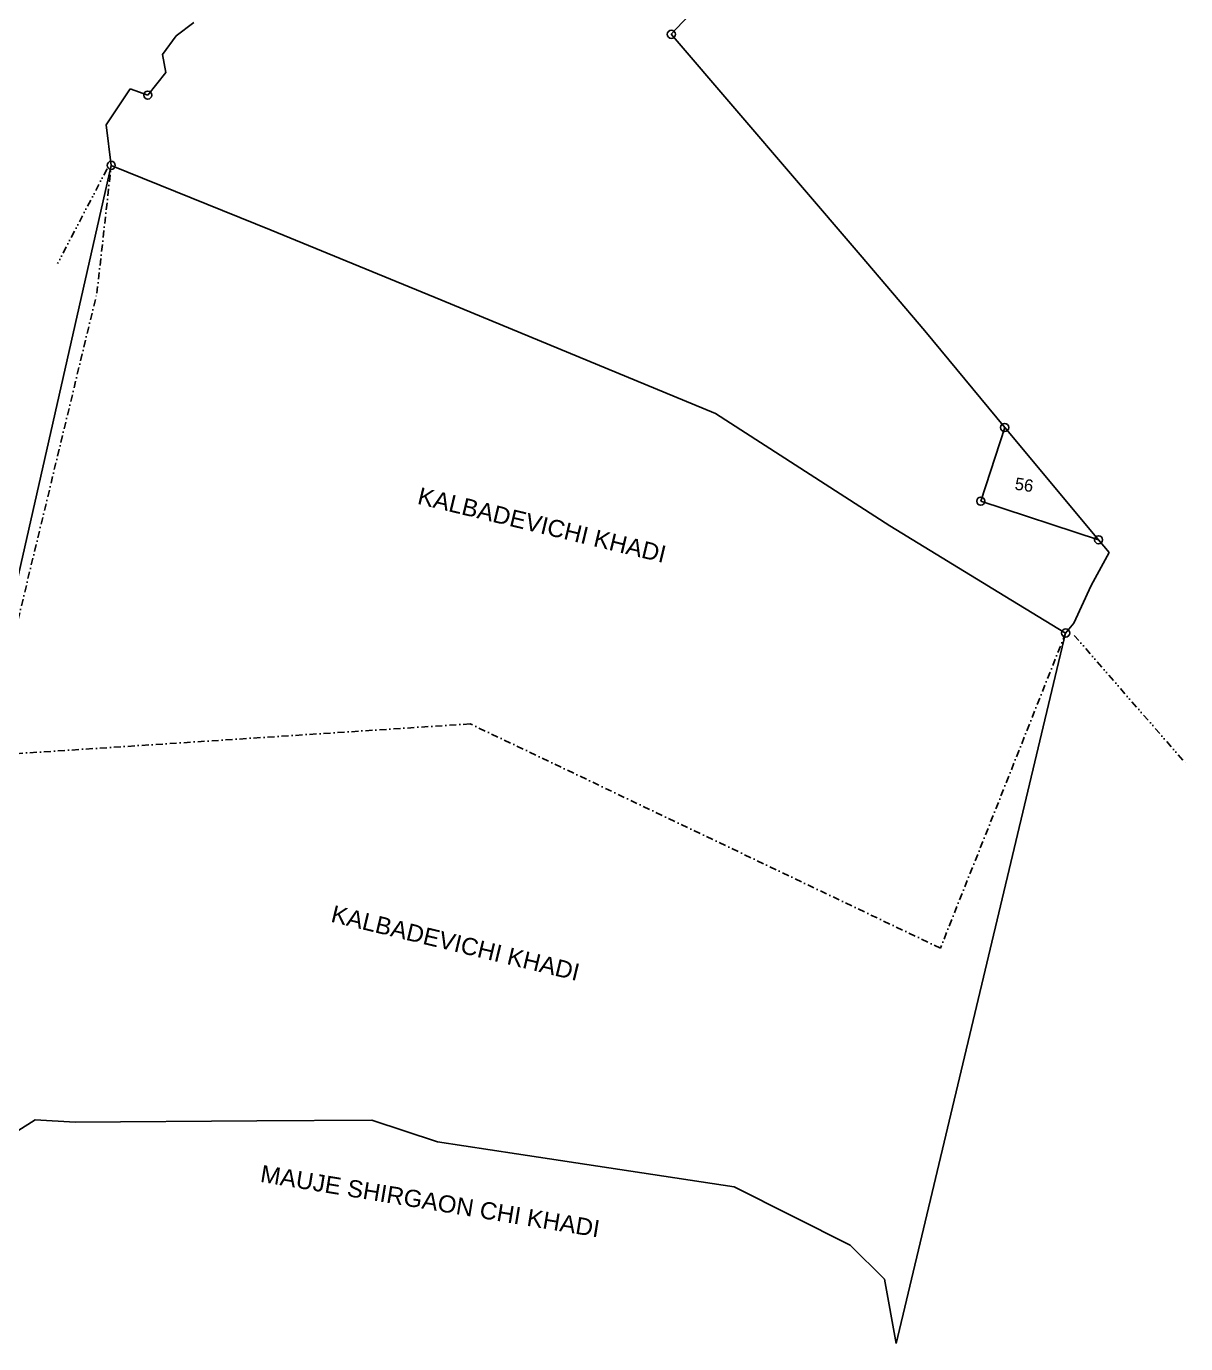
# Model space of a CAD drawing. Header units: metres. Extents: x 316978 to 319159, y 1884800 to 1887676.
# Drawn here: x 317713 to 318548, y 1884800 to 1885750 of the extents above; entities that cross this region are included whole.
import ezdxf

# ---------------------------------------------------------------- set-up
doc = ezdxf.new("R2010")
doc.units = ezdxf.units.M
doc.header["$MEASUREMENT"] = 0
doc.linetypes.add('DASHDOT', pattern=[1, 0.5, -0.25, 0, -0.25])
doc.linetypes.add('DIVIDE', pattern=[1.25, 0.5, -0.25, 0, -0.25, 0, -0.25])
for name, color, linetype in [('OFF', 1, 'Continuous'), ('POLY_PARCEL', 6, 'Continuous'), ('POLY_WATER', 4, 'Continuous'), ('TEXT_MAPOUT', 7, 'Continuous'), ('TEXT_PARCEL', 7, 'Continuous'), ('V_BOUND_LINE', 7, 'Continuous'), ('V_BOUND_STREAM_LINE', 7, 'DASHDOT'), ('V_DIVIDE_LINE', 7, 'DIVIDE')]:
    doc.layers.add(name, color=color, linetype=linetype)
doc.styles.get("Standard").update_dxf_attribs({"font": 'arial.ttf'})
doc.styles.add('TEXT_MAP', font='')
doc.styles.get('TEXT_MAP').set_extended_font_data('Kruti Dev 050')

msp = doc.modelspace()

# ---------------------------------------------------------------- linework, layer by layer
for centre in [(318177.61, 1885743.8), (317800.19, 1885699.96), (317773.85, 1885649.33), (318417.94, 1885460.36), (318400.68, 1885407.26), (318485.6, 1885379.46), (318461.87, 1885312.21)]:
    msp.add_circle(centre, 2.94)
at = {"layer": 'OFF'}
for p, q in [((317773.85, 1885649.33), (317596.39, 1884867.05)), ((318339.72, 1884800.06), (318461.87, 1885312.21))]:
    msp.add_line(p, q, dxfattribs=at)
at = {"layer": 'POLY_PARCEL'}
for p, q in [((318417.94, 1885460.36), (318400.68, 1885407.26)), ((318400.68, 1885407.26), (318485.6, 1885379.46))]:
    msp.add_line(p, q, dxfattribs=at)
at = {"layer": 'POLY_WATER'}
for p, q in [((317773.85, 1885649.33), (317889.03, 1885602.49)), ((317889.03, 1885602.49), (318011.41, 1885552.3)), ((318011.41, 1885552.3), (318209.42, 1885470.4)), ((318209.42, 1885470.4), (318335.24, 1885389.51)), ((318335.24, 1885389.51), (318418.04, 1885338.93)), ((318418.04, 1885338.93), (318461.87, 1885312.21)), ((317718.94, 1884961.29), (317662.93, 1884925.78)), ((317747.82, 1884959.8), (317718.94, 1884961.29)), ((317961.81, 1884961.25), (317878.9, 1884960.68)), ((318009.09, 1884945.47), (317961.81, 1884961.25)), ((317878.9, 1884960.68), (317747.82, 1884959.8)), ((318066.01, 1884936.85), (318009.09, 1884945.47)), ((318222.9, 1884913.02), (318066.01, 1884936.85)), ((318306.58, 1884870.97), (318222.9, 1884913.02)), ((318331.3, 1884846.43), (318306.58, 1884870.97)), ((318339.72, 1884800.06), (318331.3, 1884846.43))]:
    msp.add_line(p, q, dxfattribs=at)
at = {"layer": 'V_BOUND_LINE'}
for p, q in [((318177.61, 1885743.8), (318259.48, 1885832.21)), ((317833.35, 1885752.28), (317820.67, 1885742.77)), ((317820.67, 1885742.77), (317810.82, 1885729.28)), ((318313.69, 1885584.78), (318177.61, 1885743.8)), ((317810.82, 1885729.28), (317813.31, 1885716.24)), ((317813.31, 1885716.24), (317800.19, 1885699.96)), ((317787.58, 1885704.39), (317770.21, 1885678.64)), ((317800.19, 1885699.96), (317787.58, 1885704.39)), ((317770.21, 1885678.64), (317773.85, 1885649.33)), ((318360.43, 1885530.02), (318313.69, 1885584.78)), ((318417.94, 1885460.36), (318360.43, 1885530.02)), ((318485.6, 1885379.46), (318417.94, 1885460.36)), ((318493.23, 1885370.34), (318485.6, 1885379.46)), ((318480.15, 1885346.56), (318493.23, 1885370.34)), ((318467.87, 1885319.34), (318480.15, 1885346.56)), ((318461.87, 1885312.21), (318467.87, 1885319.34))]:
    msp.add_line(p, q, dxfattribs=at)
at = {"layer": 'V_BOUND_STREAM_LINE', "ltscale": 10}
for p, q in [((317763.51, 1885557.15), (317773.85, 1885649.33)), ((317683.04, 1885223.83), (317763.51, 1885557.15)), ((318461.87, 1885312.21), (318371.62, 1885085.12)), ((318032.66, 1885246.76), (317683.04, 1885223.83)), ((318371.62, 1885085.12), (318032.66, 1885246.76))]:
    msp.add_line(p, q, dxfattribs=at)
at = {"layer": 'V_DIVIDE_LINE', "ltscale": 10}
for p, q in [((317770.88, 1885646.8), (317735.16, 1885578.48)), ((318467.99, 1885310.56), (318548.38, 1885218.26))]:
    msp.add_line(p, q, dxfattribs=at)

# ---------------------------------------------------------------- texts
at = {"layer": 'TEXT_MAPOUT'}
for s, rotation, p in [('KALBADEVICHI KHADI', 346.48148, (317993.89, 1885405.51)), ('KALBADEVICHI KHADI', 346.48148, (317931.52, 1885104.25)), ('MAUJE SHIRGAON CHI KHADI', 350.65881, (317880.72, 1884916.74))]:
    msp.add_text(s, height=12.3567, rotation=rotation, dxfattribs=at).set_placement(p)
at = {"layer": 'TEXT_PARCEL', "ltscale": 10, "style": 'TEXT_MAP'}
msp.add_text('56', height=8.897, rotation=351.56441, dxfattribs=at).set_placement((318424.76, 1885415.66))

doc.saveas('drawing.dxf')
